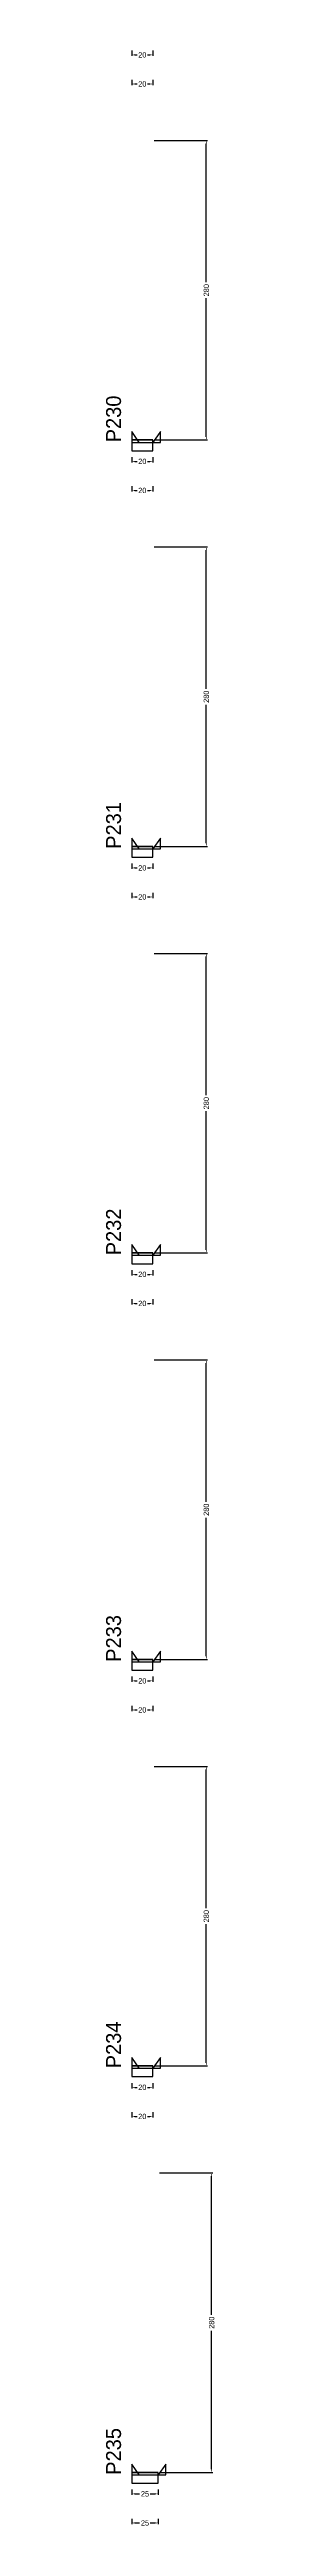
# Model space of a CAD drawing. Header units: centimetres. Extents: x -10500 to 4299, y -38766 to 295.
# Drawn here: x 3976 to 4078, y -28928 to -26613 of the extents above; entities that cross this region are included whole.
import ezdxf

# ---------------------------------------------------------------- set-up
doc = ezdxf.new("R2010")
doc.units = ezdxf.units.CM
for name, color, linetype in [('NOMENCLATURA', 7, 'Continuous'), ('SARR_2.2x10', 60, 'Continuous'), ('SARR_2.2x7', 40, 'Continuous')]:
    doc.layers.add(name, color=color, linetype=linetype)
doc.dimstyles.new('PAINEL-NOVA', dxfattribs={"dimtxt": 5, "dimasz": 3, "dimexe": 1, "dimexo": 1, "dimgap": 1, "dimtad": 1, "dimcen": 2.5, "dimazin": 3, "dimtfac": 1, "dimtmove": 0, "dimatfit": 3})

# ---------------------------------------------------------------- blocks, each defined once
blk = doc.blocks.new('_CLOSEDFILLED')
at = {"color": 0, "linetype": 'BYBLOCK'}
blk.add_solid([(-1, 0.16), (0, 0), (-1, -0.16)], dxfattribs=at)
blk = doc.blocks.new('*D1905')
for p, q in [((4000, -26613.8), (4000, -26618.8)), ((4003, -26617.8), (4005, -26617.8)), ((4015, -26617.8), (4017, -26617.8)), ((4020, -26613.8), (4020, -26618.8))]:
    blk.add_line(p, q)
at = {"layer": 'Defpoints'}
for p in [(4000, -26612.8), (4000, -26617.8), (4020, -26612.8)]:
    blk.add_point(p, dxfattribs=at)
at = {"layer": 'SARR_2.2x10', "xscale": 3, "yscale": 3, "rotation": 180}
blk.add_blockref('_CLOSEDFILLED', (4000, -26617.8), dxfattribs=at)
at = {"layer": 'SARR_2.2x10', "xscale": 3, "yscale": 3}
blk.add_blockref('_CLOSEDFILLED', (4020, -26617.8), dxfattribs=at)
at = {"layer": 'SARR_2.2x10', "insert": (4010, -26617.8), "char_height": 5, "attachment_point": 5}
blk.add_mtext('20', dxfattribs=at)
blk = doc.blocks.new('*D1910')
for p, q in [((4000, -26641), (4000, -26646)), ((4003, -26645), (4005, -26645)), ((4015, -26645), (4017, -26645)), ((4020, -26641), (4020, -26646))]:
    blk.add_line(p, q)
at = {"layer": 'Defpoints'}
for p in [(4000, -26640), (4000, -26645), (4020, -26640)]:
    blk.add_point(p, dxfattribs=at)
at = {"layer": 'SARR_2.2x10', "xscale": 3, "yscale": 3, "rotation": 180}
blk.add_blockref('_CLOSEDFILLED', (4000, -26645), dxfattribs=at)
at = {"layer": 'SARR_2.2x10', "xscale": 3, "yscale": 3}
blk.add_blockref('_CLOSEDFILLED', (4020, -26645), dxfattribs=at)
at = {"layer": 'SARR_2.2x10', "insert": (4010, -26645), "char_height": 5, "attachment_point": 5}
blk.add_mtext('20', dxfattribs=at)
blk = doc.blocks.new('*D1931')
for p, q in [((4000, -26993.8), (4000, -26998.8)), ((4003, -26997.8), (4005, -26997.8)), ((4015, -26997.8), (4017, -26997.8)), ((4020, -26993.8), (4020, -26998.8))]:
    blk.add_line(p, q)
at = {"layer": 'Defpoints'}
for p in [(4000, -26992.8), (4000, -26997.8), (4020, -26992.8)]:
    blk.add_point(p, dxfattribs=at)
at = {"layer": 'SARR_2.2x10', "xscale": 3, "yscale": 3, "rotation": 180}
blk.add_blockref('_CLOSEDFILLED', (4000, -26997.8), dxfattribs=at)
at = {"layer": 'SARR_2.2x10', "xscale": 3, "yscale": 3}
blk.add_blockref('_CLOSEDFILLED', (4020, -26997.8), dxfattribs=at)
at = {"layer": 'SARR_2.2x10', "insert": (4010, -26997.8), "char_height": 5, "attachment_point": 5}
blk.add_mtext('20', dxfattribs=at)
blk = doc.blocks.new('*D1932')
for p, q in [((4021, -26697.8), (4071, -26697.8)), ((4070, -26830.3), (4070, -26700.8)), ((4070, -26974.8), (4070, -26845.3)), ((4021, -26977.8), (4071, -26977.8))]:
    blk.add_line(p, q)
at = {"layer": 'Defpoints'}
for p in [(4020, -26697.8), (4020, -26977.8), (4070, -26977.8)]:
    blk.add_point(p, dxfattribs=at)
at = {"layer": 'SARR_2.2x10', "xscale": 3, "yscale": 3}
for p, rotation in [((4070, -26697.8), 90), ((4070, -26977.8), 270)]:
    blk.add_blockref('_CLOSEDFILLED', p, dxfattribs=dict(at, rotation=rotation))
at = {"layer": 'SARR_2.2x10', "insert": (4070, -26837.8), "char_height": 5, "attachment_point": 5, "rotation": 90}
blk.add_mtext('280', dxfattribs=at)
blk = doc.blocks.new('*D1933')
for p, q in [((4021, -26697.8), (4071, -26697.8)), ((4070, -26830.3), (4070, -26700.8)), ((4070, -26974.8), (4070, -26845.3)), ((4021, -26977.8), (4071, -26977.8))]:
    blk.add_line(p, q)
at = {"layer": 'Defpoints'}
for p in [(4020, -26697.8), (4020, -26977.8), (4070, -26977.8)]:
    blk.add_point(p, dxfattribs=at)
at = {"layer": 'SARR_2.2x10', "xscale": 3, "yscale": 3}
for p, rotation in [((4070, -26697.8), 90), ((4070, -26977.8), 270)]:
    blk.add_blockref('_CLOSEDFILLED', p, dxfattribs=dict(at, rotation=rotation))
at = {"layer": 'SARR_2.2x10', "insert": (4070, -26837.8), "char_height": 5, "attachment_point": 5, "rotation": 90}
blk.add_mtext('280', dxfattribs=at)
blk = doc.blocks.new('*D1934')
for p, q in [((4021, -26697.8), (4071, -26697.8)), ((4070, -26830.3), (4070, -26700.8)), ((4070, -26974.8), (4070, -26845.3)), ((4021, -26977.8), (4071, -26977.8))]:
    blk.add_line(p, q)
at = {"layer": 'Defpoints'}
for p in [(4020, -26697.8), (4020, -26977.8), (4070, -26977.8)]:
    blk.add_point(p, dxfattribs=at)
at = {"layer": 'SARR_2.2x10', "xscale": 3, "yscale": 3}
for p, rotation in [((4070, -26697.8), 90), ((4070, -26977.8), 270)]:
    blk.add_blockref('_CLOSEDFILLED', p, dxfattribs=dict(at, rotation=rotation))
at = {"layer": 'SARR_2.2x10', "insert": (4070, -26837.8), "char_height": 5, "attachment_point": 5, "rotation": 90}
blk.add_mtext('280', dxfattribs=at)
blk = doc.blocks.new('*D1935')
for p, q in [((4021, -26697.8), (4071, -26697.8)), ((4070, -26830.3), (4070, -26700.8)), ((4070, -26974.8), (4070, -26845.3)), ((4021, -26977.8), (4071, -26977.8))]:
    blk.add_line(p, q)
at = {"layer": 'Defpoints'}
for p in [(4020, -26697.8), (4020, -26977.8), (4070, -26977.8)]:
    blk.add_point(p, dxfattribs=at)
at = {"layer": 'SARR_2.2x10', "xscale": 3, "yscale": 3}
for p, rotation in [((4070, -26697.8), 90), ((4070, -26977.8), 270)]:
    blk.add_blockref('_CLOSEDFILLED', p, dxfattribs=dict(at, rotation=rotation))
at = {"layer": 'SARR_2.2x10', "insert": (4070, -26837.8), "char_height": 5, "attachment_point": 5, "rotation": 90}
blk.add_mtext('280', dxfattribs=at)
blk = doc.blocks.new('*D1936')
for p, q in [((4000, -27021), (4000, -27026)), ((4020, -27021), (4020, -27026)), ((4003, -27025), (4005, -27025)), ((4015, -27025), (4017, -27025))]:
    blk.add_line(p, q)
at = {"layer": 'Defpoints'}
for p in [(4000, -27020), (4020, -27020), (4000, -27025)]:
    blk.add_point(p, dxfattribs=at)
at = {"layer": 'SARR_2.2x10', "xscale": 3, "yscale": 3, "rotation": 180}
blk.add_blockref('_CLOSEDFILLED', (4000, -27025), dxfattribs=at)
at = {"layer": 'SARR_2.2x10', "xscale": 3, "yscale": 3}
blk.add_blockref('_CLOSEDFILLED', (4020, -27025), dxfattribs=at)
at = {"layer": 'SARR_2.2x10', "insert": (4010, -27025), "char_height": 5, "attachment_point": 5}
blk.add_mtext('20', dxfattribs=at)
blk = doc.blocks.new('GRA-E')
at = {"layer": 'SARR_2.2x7'}
blk.add_lwpolyline([(0, 0), (7, 0), (0, 10)], close=True, dxfattribs=at)
blk = doc.blocks.new('GRA-D')
at = {"layer": 'SARR_2.2x7'}
blk.add_lwpolyline([(0, 0), (7, 0), (7, 10)], close=True, dxfattribs=at)
blk = doc.blocks.new('*D1957')
for p, q in [((4000, -27373.8), (4000, -27378.8)), ((4003, -27377.8), (4005, -27377.8)), ((4015, -27377.8), (4017, -27377.8)), ((4020, -27373.8), (4020, -27378.8))]:
    blk.add_line(p, q)
at = {"layer": 'Defpoints'}
for p in [(4000, -27372.8), (4000, -27377.8), (4020, -27372.8)]:
    blk.add_point(p, dxfattribs=at)
at = {"layer": 'SARR_2.2x10', "xscale": 3, "yscale": 3, "rotation": 180}
blk.add_blockref('_CLOSEDFILLED', (4000, -27377.8), dxfattribs=at)
at = {"layer": 'SARR_2.2x10', "xscale": 3, "yscale": 3}
blk.add_blockref('_CLOSEDFILLED', (4020, -27377.8), dxfattribs=at)
at = {"layer": 'SARR_2.2x10', "insert": (4010, -27377.8), "char_height": 5, "attachment_point": 5}
blk.add_mtext('20', dxfattribs=at)
blk = doc.blocks.new('*D1958')
for p, q in [((4021, -27077.8), (4071, -27077.8)), ((4070, -27210.3), (4070, -27080.8)), ((4070, -27354.8), (4070, -27225.3)), ((4021, -27357.8), (4071, -27357.8))]:
    blk.add_line(p, q)
at = {"layer": 'Defpoints'}
for p in [(4020, -27077.8), (4020, -27357.8), (4070, -27357.8)]:
    blk.add_point(p, dxfattribs=at)
at = {"layer": 'SARR_2.2x10', "xscale": 3, "yscale": 3}
for p, rotation in [((4070, -27077.8), 90), ((4070, -27357.8), 270)]:
    blk.add_blockref('_CLOSEDFILLED', p, dxfattribs=dict(at, rotation=rotation))
at = {"layer": 'SARR_2.2x10', "insert": (4070, -27217.8), "char_height": 5, "attachment_point": 5, "rotation": 90}
blk.add_mtext('280', dxfattribs=at)
blk = doc.blocks.new('*D1959')
for p, q in [((4021, -27077.8), (4071, -27077.8)), ((4070, -27210.3), (4070, -27080.8)), ((4070, -27354.8), (4070, -27225.3)), ((4021, -27357.8), (4071, -27357.8))]:
    blk.add_line(p, q)
at = {"layer": 'Defpoints'}
for p in [(4020, -27077.8), (4020, -27357.8), (4070, -27357.8)]:
    blk.add_point(p, dxfattribs=at)
at = {"layer": 'SARR_2.2x10', "xscale": 3, "yscale": 3}
for p, rotation in [((4070, -27077.8), 90), ((4070, -27357.8), 270)]:
    blk.add_blockref('_CLOSEDFILLED', p, dxfattribs=dict(at, rotation=rotation))
at = {"layer": 'SARR_2.2x10', "insert": (4070, -27217.8), "char_height": 5, "attachment_point": 5, "rotation": 90}
blk.add_mtext('280', dxfattribs=at)
blk = doc.blocks.new('*D1960')
for p, q in [((4021, -27077.8), (4071, -27077.8)), ((4070, -27210.3), (4070, -27080.8)), ((4070, -27354.8), (4070, -27225.3)), ((4021, -27357.8), (4071, -27357.8))]:
    blk.add_line(p, q)
at = {"layer": 'Defpoints'}
for p in [(4020, -27077.8), (4020, -27357.8), (4070, -27357.8)]:
    blk.add_point(p, dxfattribs=at)
at = {"layer": 'SARR_2.2x10', "xscale": 3, "yscale": 3}
for p, rotation in [((4070, -27077.8), 90), ((4070, -27357.8), 270)]:
    blk.add_blockref('_CLOSEDFILLED', p, dxfattribs=dict(at, rotation=rotation))
at = {"layer": 'SARR_2.2x10', "insert": (4070, -27217.8), "char_height": 5, "attachment_point": 5, "rotation": 90}
blk.add_mtext('280', dxfattribs=at)
blk = doc.blocks.new('*D1961')
for p, q in [((4021, -27077.8), (4071, -27077.8)), ((4070, -27210.3), (4070, -27080.8)), ((4070, -27354.8), (4070, -27225.3)), ((4021, -27357.8), (4071, -27357.8))]:
    blk.add_line(p, q)
at = {"layer": 'Defpoints'}
for p in [(4020, -27077.8), (4020, -27357.8), (4070, -27357.8)]:
    blk.add_point(p, dxfattribs=at)
at = {"layer": 'SARR_2.2x10', "xscale": 3, "yscale": 3}
for p, rotation in [((4070, -27077.8), 90), ((4070, -27357.8), 270)]:
    blk.add_blockref('_CLOSEDFILLED', p, dxfattribs=dict(at, rotation=rotation))
at = {"layer": 'SARR_2.2x10', "insert": (4070, -27217.8), "char_height": 5, "attachment_point": 5, "rotation": 90}
blk.add_mtext('280', dxfattribs=at)
blk = doc.blocks.new('*D1962')
for p, q in [((4000, -27401), (4000, -27406)), ((4003, -27405), (4005, -27405)), ((4015, -27405), (4017, -27405)), ((4020, -27401), (4020, -27406))]:
    blk.add_line(p, q)
at = {"layer": 'Defpoints'}
for p in [(4000, -27400), (4000, -27405), (4020, -27400)]:
    blk.add_point(p, dxfattribs=at)
at = {"layer": 'SARR_2.2x10', "xscale": 3, "yscale": 3, "rotation": 180}
blk.add_blockref('_CLOSEDFILLED', (4000, -27405), dxfattribs=at)
at = {"layer": 'SARR_2.2x10', "xscale": 3, "yscale": 3}
blk.add_blockref('_CLOSEDFILLED', (4020, -27405), dxfattribs=at)
at = {"layer": 'SARR_2.2x10', "insert": (4010, -27405), "char_height": 5, "attachment_point": 5}
blk.add_mtext('20', dxfattribs=at)
blk = doc.blocks.new('*D1983')
for p, q in [((4000, -27753.8), (4000, -27758.8)), ((4003, -27757.8), (4005, -27757.8)), ((4015, -27757.8), (4017, -27757.8)), ((4020, -27753.8), (4020, -27758.8))]:
    blk.add_line(p, q)
at = {"layer": 'Defpoints'}
for p in [(4000, -27752.8), (4000, -27757.8), (4020, -27752.8)]:
    blk.add_point(p, dxfattribs=at)
at = {"layer": 'SARR_2.2x10', "xscale": 3, "yscale": 3, "rotation": 180}
blk.add_blockref('_CLOSEDFILLED', (4000, -27757.8), dxfattribs=at)
at = {"layer": 'SARR_2.2x10', "xscale": 3, "yscale": 3}
blk.add_blockref('_CLOSEDFILLED', (4020, -27757.8), dxfattribs=at)
at = {"layer": 'SARR_2.2x10', "insert": (4010, -27757.8), "char_height": 5, "attachment_point": 5}
blk.add_mtext('20', dxfattribs=at)
blk = doc.blocks.new('*D1984')
for p, q in [((4021, -27457.8), (4071, -27457.8)), ((4070, -27590.3), (4070, -27460.8)), ((4070, -27734.8), (4070, -27605.3)), ((4021, -27737.8), (4071, -27737.8))]:
    blk.add_line(p, q)
at = {"layer": 'Defpoints'}
for p in [(4020, -27457.8), (4020, -27737.8), (4070, -27737.8)]:
    blk.add_point(p, dxfattribs=at)
at = {"layer": 'SARR_2.2x10', "xscale": 3, "yscale": 3}
for p, rotation in [((4070, -27457.8), 90), ((4070, -27737.8), 270)]:
    blk.add_blockref('_CLOSEDFILLED', p, dxfattribs=dict(at, rotation=rotation))
at = {"layer": 'SARR_2.2x10', "insert": (4070, -27597.8), "char_height": 5, "attachment_point": 5, "rotation": 90}
blk.add_mtext('280', dxfattribs=at)
blk = doc.blocks.new('*D1985')
for p, q in [((4021, -27457.8), (4071, -27457.8)), ((4070, -27590.3), (4070, -27460.8)), ((4070, -27734.8), (4070, -27605.3)), ((4021, -27737.8), (4071, -27737.8))]:
    blk.add_line(p, q)
at = {"layer": 'Defpoints'}
for p in [(4020, -27457.8), (4020, -27737.8), (4070, -27737.8)]:
    blk.add_point(p, dxfattribs=at)
at = {"layer": 'SARR_2.2x10', "xscale": 3, "yscale": 3}
for p, rotation in [((4070, -27457.8), 90), ((4070, -27737.8), 270)]:
    blk.add_blockref('_CLOSEDFILLED', p, dxfattribs=dict(at, rotation=rotation))
at = {"layer": 'SARR_2.2x10', "insert": (4070, -27597.8), "char_height": 5, "attachment_point": 5, "rotation": 90}
blk.add_mtext('280', dxfattribs=at)
blk = doc.blocks.new('*D1986')
for p, q in [((4021, -27457.8), (4071, -27457.8)), ((4070, -27590.3), (4070, -27460.8)), ((4070, -27734.8), (4070, -27605.3)), ((4021, -27737.8), (4071, -27737.8))]:
    blk.add_line(p, q)
at = {"layer": 'Defpoints'}
for p in [(4020, -27457.8), (4020, -27737.8), (4070, -27737.8)]:
    blk.add_point(p, dxfattribs=at)
at = {"layer": 'SARR_2.2x10', "xscale": 3, "yscale": 3}
for p, rotation in [((4070, -27457.8), 90), ((4070, -27737.8), 270)]:
    blk.add_blockref('_CLOSEDFILLED', p, dxfattribs=dict(at, rotation=rotation))
at = {"layer": 'SARR_2.2x10', "insert": (4070, -27597.8), "char_height": 5, "attachment_point": 5, "rotation": 90}
blk.add_mtext('280', dxfattribs=at)
blk = doc.blocks.new('*D1987')
for p, q in [((4021, -27457.8), (4071, -27457.8)), ((4070, -27590.3), (4070, -27460.8)), ((4070, -27734.8), (4070, -27605.3)), ((4021, -27737.8), (4071, -27737.8))]:
    blk.add_line(p, q)
at = {"layer": 'Defpoints'}
for p in [(4020, -27457.8), (4020, -27737.8), (4070, -27737.8)]:
    blk.add_point(p, dxfattribs=at)
at = {"layer": 'SARR_2.2x10', "xscale": 3, "yscale": 3}
for p, rotation in [((4070, -27457.8), 90), ((4070, -27737.8), 270)]:
    blk.add_blockref('_CLOSEDFILLED', p, dxfattribs=dict(at, rotation=rotation))
at = {"layer": 'SARR_2.2x10', "insert": (4070, -27597.8), "char_height": 5, "attachment_point": 5, "rotation": 90}
blk.add_mtext('280', dxfattribs=at)
blk = doc.blocks.new('*D1988')
for p, q in [((4000, -27781), (4000, -27786)), ((4003, -27785), (4005, -27785)), ((4015, -27785), (4017, -27785)), ((4020, -27781), (4020, -27786))]:
    blk.add_line(p, q)
at = {"layer": 'Defpoints'}
for p in [(4000, -27780), (4000, -27785), (4020, -27780)]:
    blk.add_point(p, dxfattribs=at)
at = {"layer": 'SARR_2.2x10', "xscale": 3, "yscale": 3, "rotation": 180}
blk.add_blockref('_CLOSEDFILLED', (4000, -27785), dxfattribs=at)
at = {"layer": 'SARR_2.2x10', "xscale": 3, "yscale": 3}
blk.add_blockref('_CLOSEDFILLED', (4020, -27785), dxfattribs=at)
at = {"layer": 'SARR_2.2x10', "insert": (4010, -27785), "char_height": 5, "attachment_point": 5}
blk.add_mtext('20', dxfattribs=at)
blk = doc.blocks.new('*D2009')
for p, q in [((4000, -28133.8), (4000, -28138.8)), ((4003, -28137.8), (4005, -28137.8)), ((4015, -28137.8), (4017, -28137.8)), ((4020, -28133.8), (4020, -28138.8))]:
    blk.add_line(p, q)
at = {"layer": 'Defpoints'}
for p in [(4000, -28132.8), (4020, -28132.8), (4000, -28137.8)]:
    blk.add_point(p, dxfattribs=at)
at = {"layer": 'SARR_2.2x10', "xscale": 3, "yscale": 3, "rotation": 180}
blk.add_blockref('_CLOSEDFILLED', (4000, -28137.8), dxfattribs=at)
at = {"layer": 'SARR_2.2x10', "xscale": 3, "yscale": 3}
blk.add_blockref('_CLOSEDFILLED', (4020, -28137.8), dxfattribs=at)
at = {"layer": 'SARR_2.2x10', "insert": (4010, -28137.8), "char_height": 5, "attachment_point": 5}
blk.add_mtext('20', dxfattribs=at)
blk = doc.blocks.new('*D2010')
for p, q in [((4021, -27837.8), (4071, -27837.8)), ((4070, -27970.3), (4070, -27840.8)), ((4070, -28114.8), (4070, -27985.3)), ((4021, -28117.8), (4071, -28117.8))]:
    blk.add_line(p, q)
at = {"layer": 'Defpoints'}
for p in [(4020, -27837.8), (4020, -28117.8), (4070, -28117.8)]:
    blk.add_point(p, dxfattribs=at)
at = {"layer": 'SARR_2.2x10', "xscale": 3, "yscale": 3}
for p, rotation in [((4070, -27837.8), 90), ((4070, -28117.8), 270)]:
    blk.add_blockref('_CLOSEDFILLED', p, dxfattribs=dict(at, rotation=rotation))
at = {"layer": 'SARR_2.2x10', "insert": (4070, -27977.8), "char_height": 5, "attachment_point": 5, "rotation": 90}
blk.add_mtext('280', dxfattribs=at)
blk = doc.blocks.new('*D2011')
for p, q in [((4021, -27837.8), (4071, -27837.8)), ((4070, -27970.3), (4070, -27840.8)), ((4070, -28114.8), (4070, -27985.3)), ((4021, -28117.8), (4071, -28117.8))]:
    blk.add_line(p, q)
at = {"layer": 'Defpoints'}
for p in [(4020, -27837.8), (4020, -28117.8), (4070, -28117.8)]:
    blk.add_point(p, dxfattribs=at)
at = {"layer": 'SARR_2.2x10', "xscale": 3, "yscale": 3}
for p, rotation in [((4070, -27837.8), 90), ((4070, -28117.8), 270)]:
    blk.add_blockref('_CLOSEDFILLED', p, dxfattribs=dict(at, rotation=rotation))
at = {"layer": 'SARR_2.2x10', "insert": (4070, -27977.8), "char_height": 5, "attachment_point": 5, "rotation": 90}
blk.add_mtext('280', dxfattribs=at)
blk = doc.blocks.new('*D2012')
for p, q in [((4021, -27837.8), (4071, -27837.8)), ((4070, -27970.3), (4070, -27840.8)), ((4070, -28114.8), (4070, -27985.3)), ((4021, -28117.8), (4071, -28117.8))]:
    blk.add_line(p, q)
at = {"layer": 'Defpoints'}
for p in [(4020, -27837.8), (4020, -28117.8), (4070, -28117.8)]:
    blk.add_point(p, dxfattribs=at)
at = {"layer": 'SARR_2.2x10', "xscale": 3, "yscale": 3}
for p, rotation in [((4070, -27837.8), 90), ((4070, -28117.8), 270)]:
    blk.add_blockref('_CLOSEDFILLED', p, dxfattribs=dict(at, rotation=rotation))
at = {"layer": 'SARR_2.2x10', "insert": (4070, -27977.8), "char_height": 5, "attachment_point": 5, "rotation": 90}
blk.add_mtext('280', dxfattribs=at)
blk = doc.blocks.new('*D2013')
for p, q in [((4021, -27837.8), (4071, -27837.8)), ((4070, -27970.3), (4070, -27840.8)), ((4070, -28114.8), (4070, -27985.3)), ((4021, -28117.8), (4071, -28117.8))]:
    blk.add_line(p, q)
at = {"layer": 'Defpoints'}
for p in [(4020, -27837.8), (4020, -28117.8), (4070, -28117.8)]:
    blk.add_point(p, dxfattribs=at)
at = {"layer": 'SARR_2.2x10', "xscale": 3, "yscale": 3}
for p, rotation in [((4070, -27837.8), 90), ((4070, -28117.8), 270)]:
    blk.add_blockref('_CLOSEDFILLED', p, dxfattribs=dict(at, rotation=rotation))
at = {"layer": 'SARR_2.2x10', "insert": (4070, -27977.8), "char_height": 5, "attachment_point": 5, "rotation": 90}
blk.add_mtext('280', dxfattribs=at)
blk = doc.blocks.new('*D2014')
for p, q in [((4000, -28161), (4000, -28166)), ((4003, -28165), (4005, -28165)), ((4015, -28165), (4017, -28165)), ((4020, -28161), (4020, -28166))]:
    blk.add_line(p, q)
at = {"layer": 'Defpoints'}
for p in [(4000, -28160), (4000, -28165), (4020, -28160)]:
    blk.add_point(p, dxfattribs=at)
at = {"layer": 'SARR_2.2x10', "xscale": 3, "yscale": 3, "rotation": 180}
blk.add_blockref('_CLOSEDFILLED', (4000, -28165), dxfattribs=at)
at = {"layer": 'SARR_2.2x10', "xscale": 3, "yscale": 3}
blk.add_blockref('_CLOSEDFILLED', (4020, -28165), dxfattribs=at)
at = {"layer": 'SARR_2.2x10', "insert": (4010, -28165), "char_height": 5, "attachment_point": 5}
blk.add_mtext('20', dxfattribs=at)
blk = doc.blocks.new('*D2035')
for p, q in [((4000, -28513.8), (4000, -28518.8)), ((4003, -28517.8), (4005, -28517.8)), ((4015, -28517.8), (4017, -28517.8)), ((4020, -28513.8), (4020, -28518.8))]:
    blk.add_line(p, q)
at = {"layer": 'Defpoints'}
for p in [(4000, -28512.8), (4000, -28517.8), (4020, -28512.8)]:
    blk.add_point(p, dxfattribs=at)
at = {"layer": 'SARR_2.2x10', "xscale": 3, "yscale": 3, "rotation": 180}
blk.add_blockref('_CLOSEDFILLED', (4000, -28517.8), dxfattribs=at)
at = {"layer": 'SARR_2.2x10', "xscale": 3, "yscale": 3}
blk.add_blockref('_CLOSEDFILLED', (4020, -28517.8), dxfattribs=at)
at = {"layer": 'SARR_2.2x10', "insert": (4010, -28517.8), "char_height": 5, "attachment_point": 5}
blk.add_mtext('20', dxfattribs=at)
blk = doc.blocks.new('*D2036')
for p, q in [((4021, -28217.8), (4071, -28217.8)), ((4070, -28350.3), (4070, -28220.8)), ((4070, -28494.8), (4070, -28365.3)), ((4021, -28497.8), (4071, -28497.8))]:
    blk.add_line(p, q)
at = {"layer": 'Defpoints'}
for p in [(4020, -28217.8), (4020, -28497.8), (4070, -28497.8)]:
    blk.add_point(p, dxfattribs=at)
at = {"layer": 'SARR_2.2x10', "xscale": 3, "yscale": 3}
for p, rotation in [((4070, -28217.8), 90), ((4070, -28497.8), 270)]:
    blk.add_blockref('_CLOSEDFILLED', p, dxfattribs=dict(at, rotation=rotation))
at = {"layer": 'SARR_2.2x10', "insert": (4070, -28357.8), "char_height": 5, "attachment_point": 5, "rotation": 90}
blk.add_mtext('280', dxfattribs=at)
blk = doc.blocks.new('*D2037')
for p, q in [((4021, -28217.8), (4071, -28217.8)), ((4070, -28350.3), (4070, -28220.8)), ((4070, -28494.8), (4070, -28365.3)), ((4021, -28497.8), (4071, -28497.8))]:
    blk.add_line(p, q)
at = {"layer": 'Defpoints'}
for p in [(4020, -28217.8), (4020, -28497.8), (4070, -28497.8)]:
    blk.add_point(p, dxfattribs=at)
at = {"layer": 'SARR_2.2x10', "xscale": 3, "yscale": 3}
for p, rotation in [((4070, -28217.8), 90), ((4070, -28497.8), 270)]:
    blk.add_blockref('_CLOSEDFILLED', p, dxfattribs=dict(at, rotation=rotation))
at = {"layer": 'SARR_2.2x10', "insert": (4070, -28357.8), "char_height": 5, "attachment_point": 5, "rotation": 90}
blk.add_mtext('280', dxfattribs=at)
blk = doc.blocks.new('*D2038')
for p, q in [((4021, -28217.8), (4071, -28217.8)), ((4070, -28350.3), (4070, -28220.8)), ((4070, -28494.8), (4070, -28365.3)), ((4021, -28497.8), (4071, -28497.8))]:
    blk.add_line(p, q)
at = {"layer": 'Defpoints'}
for p in [(4020, -28217.8), (4020, -28497.8), (4070, -28497.8)]:
    blk.add_point(p, dxfattribs=at)
at = {"layer": 'SARR_2.2x10', "xscale": 3, "yscale": 3}
for p, rotation in [((4070, -28217.8), 90), ((4070, -28497.8), 270)]:
    blk.add_blockref('_CLOSEDFILLED', p, dxfattribs=dict(at, rotation=rotation))
at = {"layer": 'SARR_2.2x10', "insert": (4070, -28357.8), "char_height": 5, "attachment_point": 5, "rotation": 90}
blk.add_mtext('280', dxfattribs=at)
blk = doc.blocks.new('*D2039')
for p, q in [((4021, -28217.8), (4071, -28217.8)), ((4070, -28350.3), (4070, -28220.8)), ((4070, -28494.8), (4070, -28365.3)), ((4021, -28497.8), (4071, -28497.8))]:
    blk.add_line(p, q)
at = {"layer": 'Defpoints'}
for p in [(4020, -28217.8), (4020, -28497.8), (4070, -28497.8)]:
    blk.add_point(p, dxfattribs=at)
at = {"layer": 'SARR_2.2x10', "xscale": 3, "yscale": 3}
for p, rotation in [((4070, -28217.8), 90), ((4070, -28497.8), 270)]:
    blk.add_blockref('_CLOSEDFILLED', p, dxfattribs=dict(at, rotation=rotation))
at = {"layer": 'SARR_2.2x10', "insert": (4070, -28357.8), "char_height": 5, "attachment_point": 5, "rotation": 90}
blk.add_mtext('280', dxfattribs=at)
blk = doc.blocks.new('*D2040')
for p, q in [((4000, -28541), (4000, -28546)), ((4003, -28545), (4005, -28545)), ((4015, -28545), (4017, -28545)), ((4020, -28541), (4020, -28546))]:
    blk.add_line(p, q)
at = {"layer": 'Defpoints'}
for p in [(4000, -28540), (4000, -28545), (4020, -28540)]:
    blk.add_point(p, dxfattribs=at)
at = {"layer": 'SARR_2.2x10', "xscale": 3, "yscale": 3, "rotation": 180}
blk.add_blockref('_CLOSEDFILLED', (4000, -28545), dxfattribs=at)
at = {"layer": 'SARR_2.2x10', "xscale": 3, "yscale": 3}
blk.add_blockref('_CLOSEDFILLED', (4020, -28545), dxfattribs=at)
at = {"layer": 'SARR_2.2x10', "insert": (4010, -28545), "char_height": 5, "attachment_point": 5}
blk.add_mtext('20', dxfattribs=at)
blk = doc.blocks.new('*D2061')
for p, q in [((4000, -28893.8), (4000, -28898.8)), ((4025, -28893.8), (4025, -28898.8)), ((4003, -28897.8), (4007.5, -28897.8)), ((4017.5, -28897.8), (4022, -28897.8))]:
    blk.add_line(p, q)
at = {"layer": 'Defpoints'}
for p in [(4000, -28892.8), (4025, -28892.8), (4000, -28897.8)]:
    blk.add_point(p, dxfattribs=at)
at = {"layer": 'SARR_2.2x10', "xscale": 3, "yscale": 3, "rotation": 180}
blk.add_blockref('_CLOSEDFILLED', (4000, -28897.8), dxfattribs=at)
at = {"layer": 'SARR_2.2x10', "xscale": 3, "yscale": 3}
blk.add_blockref('_CLOSEDFILLED', (4025, -28897.8), dxfattribs=at)
at = {"layer": 'SARR_2.2x10', "insert": (4012.5, -28897.8), "char_height": 5, "attachment_point": 5}
blk.add_mtext('25', dxfattribs=at)
blk = doc.blocks.new('*D2062')
for p, q in [((4026, -28597.8), (4076, -28597.8)), ((4075, -28730.3), (4075, -28600.8)), ((4075, -28874.8), (4075, -28745.3)), ((4026, -28877.8), (4076, -28877.8))]:
    blk.add_line(p, q)
at = {"layer": 'Defpoints'}
for p in [(4025, -28597.8), (4025, -28877.8), (4075, -28877.8)]:
    blk.add_point(p, dxfattribs=at)
at = {"layer": 'SARR_2.2x10', "xscale": 3, "yscale": 3}
for p, rotation in [((4075, -28597.8), 90), ((4075, -28877.8), 270)]:
    blk.add_blockref('_CLOSEDFILLED', p, dxfattribs=dict(at, rotation=rotation))
at = {"layer": 'SARR_2.2x10', "insert": (4075, -28737.8), "char_height": 5, "attachment_point": 5, "rotation": 90}
blk.add_mtext('280', dxfattribs=at)
blk = doc.blocks.new('*D2063')
for p, q in [((4026, -28597.8), (4076, -28597.8)), ((4075, -28730.3), (4075, -28600.8)), ((4075, -28874.8), (4075, -28745.3)), ((4026, -28877.8), (4076, -28877.8))]:
    blk.add_line(p, q)
at = {"layer": 'Defpoints'}
for p in [(4025, -28597.8), (4025, -28877.8), (4075, -28877.8)]:
    blk.add_point(p, dxfattribs=at)
at = {"layer": 'SARR_2.2x10', "xscale": 3, "yscale": 3}
for p, rotation in [((4075, -28597.8), 90), ((4075, -28877.8), 270)]:
    blk.add_blockref('_CLOSEDFILLED', p, dxfattribs=dict(at, rotation=rotation))
at = {"layer": 'SARR_2.2x10', "insert": (4075, -28737.8), "char_height": 5, "attachment_point": 5, "rotation": 90}
blk.add_mtext('280', dxfattribs=at)
blk = doc.blocks.new('*D2064')
for p, q in [((4026, -28597.8), (4076, -28597.8)), ((4075, -28730.3), (4075, -28600.8)), ((4075, -28874.8), (4075, -28745.3)), ((4026, -28877.8), (4076, -28877.8))]:
    blk.add_line(p, q)
at = {"layer": 'Defpoints'}
for p in [(4025, -28597.8), (4025, -28877.8), (4075, -28877.8)]:
    blk.add_point(p, dxfattribs=at)
at = {"layer": 'SARR_2.2x10', "xscale": 3, "yscale": 3}
for p, rotation in [((4075, -28597.8), 90), ((4075, -28877.8), 270)]:
    blk.add_blockref('_CLOSEDFILLED', p, dxfattribs=dict(at, rotation=rotation))
at = {"layer": 'SARR_2.2x10', "insert": (4075, -28737.8), "char_height": 5, "attachment_point": 5, "rotation": 90}
blk.add_mtext('280', dxfattribs=at)
blk = doc.blocks.new('*D2065')
for p, q in [((4026, -28597.8), (4076, -28597.8)), ((4075, -28730.3), (4075, -28600.8)), ((4075, -28874.8), (4075, -28745.3)), ((4026, -28877.8), (4076, -28877.8))]:
    blk.add_line(p, q)
at = {"layer": 'Defpoints'}
for p in [(4025, -28597.8), (4025, -28877.8), (4075, -28877.8)]:
    blk.add_point(p, dxfattribs=at)
at = {"layer": 'SARR_2.2x10', "xscale": 3, "yscale": 3}
for p, rotation in [((4075, -28597.8), 90), ((4075, -28877.8), 270)]:
    blk.add_blockref('_CLOSEDFILLED', p, dxfattribs=dict(at, rotation=rotation))
at = {"layer": 'SARR_2.2x10', "insert": (4075, -28737.8), "char_height": 5, "attachment_point": 5, "rotation": 90}
blk.add_mtext('280', dxfattribs=at)
blk = doc.blocks.new('*D2066')
for p, q in [((4000, -28921), (4000, -28926)), ((4003, -28925), (4007.5, -28925)), ((4017.5, -28925), (4022, -28925)), ((4025, -28921), (4025, -28926))]:
    blk.add_line(p, q)
at = {"layer": 'Defpoints'}
for p in [(4000, -28920), (4025, -28920), (4000, -28925)]:
    blk.add_point(p, dxfattribs=at)
at = {"layer": 'SARR_2.2x10', "xscale": 3, "yscale": 3, "rotation": 180}
blk.add_blockref('_CLOSEDFILLED', (4000, -28925), dxfattribs=at)
at = {"layer": 'SARR_2.2x10', "xscale": 3, "yscale": 3}
blk.add_blockref('_CLOSEDFILLED', (4025, -28925), dxfattribs=at)
at = {"layer": 'SARR_2.2x10', "insert": (4012.5, -28925), "char_height": 5, "attachment_point": 5}
blk.add_mtext('25', dxfattribs=at)

msp = doc.modelspace()

# ---------------------------------------------------------------- linework, layer by layer
at = {"layer": 'SARR_2.2x10'}
for p, q in [((4020, -26977.8), (4000, -26977.8)), ((4000, -26977.8), (4000, -26987.8)), ((4000, -26987.8), (4020, -26987.8)), ((4020, -26987.8), (4020, -26977.8)), ((4020, -27357.8), (4000, -27357.8)), ((4000, -27357.8), (4000, -27367.8)), ((4000, -27367.8), (4020, -27367.8)), ((4020, -27367.8), (4020, -27357.8)), ((4020, -27737.8), (4000, -27737.8)), ((4000, -27737.8), (4000, -27747.8)), ((4020, -27747.8), (4020, -27737.8)), ((4000, -27747.8), (4020, -27747.8)), ((4020, -28117.8), (4000, -28117.8)), ((4000, -28117.8), (4000, -28127.8)), ((4000, -28127.8), (4020, -28127.8)), ((4020, -28127.8), (4020, -28117.8)), ((4020, -28497.8), (4000, -28497.8)), ((4000, -28497.8), (4000, -28507.8)), ((4020, -28507.8), (4020, -28497.8)), ((4000, -28507.8), (4020, -28507.8)), ((4025, -28877.8), (4000, -28877.8)), ((4000, -28877.8), (4000, -28887.8)), ((4000, -28887.8), (4025, -28887.8)), ((4025, -28887.8), (4025, -28877.8))]:
    msp.add_line(p, q, dxfattribs=at)
at = {"layer": 'SARR_2.2x7'}
for p, q in [((4020, -26977.8), (4000, -26977.8)), ((4000, -26977.8), (4000, -26980)), ((4000, -26977.8), (4007, -26977.8)), ((4000, -26977.8), (4007, -26977.8)), ((4000, -26977.8), (4007, -26977.8)), ((4000, -26977.8), (4007, -26977.8)), ((4000, -26980), (4020, -26980)), ((4007, -26977.8), (4020, -26977.8)), ((4007, -26977.8), (4020, -26977.8)), ((4007, -26977.8), (4020, -26977.8)), ((4007, -26977.8), (4020, -26977.8)), ((4020, -26980), (4020, -26977.8)), ((4020, -27357.8), (4000, -27357.8)), ((4000, -27357.8), (4000, -27360)), ((4000, -27357.8), (4007, -27357.8)), ((4000, -27357.8), (4007, -27357.8)), ((4000, -27357.8), (4007, -27357.8)), ((4000, -27357.8), (4007, -27357.8)), ((4000, -27360), (4020, -27360)), ((4007, -27357.8), (4020, -27357.8)), ((4007, -27357.8), (4020, -27357.8)), ((4007, -27357.8), (4020, -27357.8)), ((4007, -27357.8), (4020, -27357.8)), ((4020, -27360), (4020, -27357.8)), ((4020, -27737.8), (4000, -27737.8)), ((4000, -27737.8), (4000, -27740)), ((4000, -27737.8), (4007, -27737.8)), ((4000, -27737.8), (4007, -27737.8)), ((4000, -27737.8), (4007, -27737.8)), ((4000, -27737.8), (4007, -27737.8)), ((4007, -27737.8), (4020, -27737.8)), ((4007, -27737.8), (4020, -27737.8)), ((4007, -27737.8), (4020, -27737.8)), ((4007, -27737.8), (4020, -27737.8)), ((4020, -27740), (4020, -27737.8)), ((4000, -27740), (4020, -27740)), ((4020, -28117.8), (4000, -28117.8)), ((4000, -28117.8), (4000, -28120)), ((4000, -28117.8), (4007, -28117.8)), ((4000, -28117.8), (4007, -28117.8)), ((4000, -28117.8), (4007, -28117.8)), ((4000, -28117.8), (4007, -28117.8)), ((4000, -28120), (4020, -28120)), ((4007, -28117.8), (4020, -28117.8)), ((4007, -28117.8), (4020, -28117.8)), ((4007, -28117.8), (4020, -28117.8)), ((4007, -28117.8), (4020, -28117.8)), ((4020, -28120), (4020, -28117.8)), ((4020, -28497.8), (4000, -28497.8)), ((4000, -28497.8), (4000, -28500)), ((4000, -28497.8), (4007, -28497.8)), ((4000, -28497.8), (4007, -28497.8)), ((4000, -28497.8), (4007, -28497.8)), ((4000, -28497.8), (4007, -28497.8)), ((4000, -28500), (4020, -28500)), ((4007, -28497.8), (4020, -28497.8)), ((4007, -28497.8), (4020, -28497.8)), ((4007, -28497.8), (4020, -28497.8)), ((4007, -28497.8), (4020, -28497.8)), ((4020, -28500), (4020, -28497.8)), ((4025, -28877.8), (4000, -28877.8)), ((4000, -28877.8), (4000, -28880)), ((4000, -28877.8), (4007, -28877.8)), ((4000, -28877.8), (4007, -28877.8)), ((4000, -28877.8), (4007, -28877.8)), ((4000, -28877.8), (4007, -28877.8)), ((4000, -28880), (4025, -28880)), ((4007, -28877.8), (4025, -28877.8)), ((4007, -28877.8), (4025, -28877.8)), ((4007, -28877.8), (4025, -28877.8)), ((4007, -28877.8), (4025, -28877.8)), ((4025, -28880), (4025, -28877.8))]:
    msp.add_line(p, q, dxfattribs=at)

# ---------------------------------------------------------------- block references
for name, p in [('GRA-E', (4000, -26980)), ('GRA-D', (4020, -26980)), ('GRA-E', (4000, -27360)), ('GRA-D', (4020, -27360)), ('GRA-E', (4000, -27740)), ('GRA-D', (4020, -27740)), ('GRA-E', (4000, -28120)), ('GRA-D', (4020, -28120)), ('GRA-E', (4000, -28500)), ('GRA-D', (4020, -28500)), ('GRA-E', (4000, -28880)), ('GRA-D', (4025, -28880))]:
    msp.add_blockref(name, p, dxfattribs=at)

# ---------------------------------------------------------------- texts
at = {"layer": 'NOMENCLATURA'}
for s, p in [('P230', (3990, -26980)), ('P231', (3990, -27360)), ('P232', (3990, -27740)), ('P233', (3990, -28120)), ('P234', (3990, -28500)), ('P235', (3990, -28880))]:
    msp.add_text(s, height=14, rotation=90, dxfattribs=at).set_placement(p)

# ---------------------------------------------------------------- dimensions: what is measured, and where the dimension line sits
at = {"layer": 'SARR_2.2x10'}
for base, p1, p2, picture, middle in [((4000, -26617.8), (4000, -26612.8), (4020, -26612.8), '*D1905', (4010, -26617.8)), ((4000, -26645), (4000, -26640), (4020, -26640), '*D1910', (4010, -26645)), ((4000, -26997.8), (4000, -26992.8), (4020, -26992.8), '*D1931', (4010, -26997.8)), ((4000, -27025), (4000, -27020), (4020, -27020), '*D1936', (4010, -27025)), ((4000, -27377.8), (4000, -27372.8), (4020, -27372.8), '*D1957', (4010, -27377.8)), ((4000, -27405), (4000, -27400), (4020, -27400), '*D1962', (4010, -27405)), ((4000, -27757.8), (4000, -27752.8), (4020, -27752.8), '*D1983', (4010, -27757.8)), ((4000, -27785), (4000, -27780), (4020, -27780), '*D1988', (4010, -27785)), ((4000, -28137.8), (4000, -28132.8), (4020, -28132.8), '*D2009', (4010, -28137.8)), ((4000, -28165), (4000, -28160), (4020, -28160), '*D2014', (4010, -28165)), ((4000, -28517.8), (4000, -28512.8), (4020, -28512.8), '*D2035', (4010, -28517.8)), ((4000, -28545), (4000, -28540), (4020, -28540), '*D2040', (4010, -28545)), ((4000, -28897.8), (4000, -28892.8), (4025, -28892.8), '*D2061', (4012.5, -28897.8)), ((4000, -28925), (4000, -28920), (4025, -28920), '*D2066', (4012.5, -28925))]:
    dim = msp.add_linear_dim(base=base, p1=p1, p2=p2, dimstyle='PAINEL-NOVA', dxfattribs=at)
    dim.commit()
    dim.dimension.update_dxf_attribs({"geometry": picture, "text_midpoint": middle})
for base, p1, p2, picture, middle in [((4070, -26977.8), (4020, -26977.8), (4020, -26697.8), '*D1932', (4070, -26837.8)), ((4070, -26977.8), (4020, -26977.8), (4020, -26697.8), '*D1933', (4070, -26837.8)), ((4070, -26977.8), (4020, -26977.8), (4020, -26697.8), '*D1934', (4070, -26837.8)), ((4070, -26977.8), (4020, -26977.8), (4020, -26697.8), '*D1935', (4070, -26837.8)), ((4070, -27357.8), (4020, -27357.8), (4020, -27077.8), '*D1958', (4070, -27217.8)), ((4070, -27357.8), (4020, -27357.8), (4020, -27077.8), '*D1959', (4070, -27217.8)), ((4070, -27357.8), (4020, -27357.8), (4020, -27077.8), '*D1960', (4070, -27217.8)), ((4070, -27357.8), (4020, -27357.8), (4020, -27077.8), '*D1961', (4070, -27217.8)), ((4070, -27737.8), (4020, -27737.8), (4020, -27457.8), '*D1984', (4070, -27597.8)), ((4070, -27737.8), (4020, -27737.8), (4020, -27457.8), '*D1985', (4070, -27597.8)), ((4070, -27737.8), (4020, -27737.8), (4020, -27457.8), '*D1986', (4070, -27597.8)), ((4070, -27737.8), (4020, -27737.8), (4020, -27457.8), '*D1987', (4070, -27597.8)), ((4070, -28117.8), (4020, -28117.8), (4020, -27837.8), '*D2010', (4070, -27977.8)), ((4070, -28117.8), (4020, -28117.8), (4020, -27837.8), '*D2011', (4070, -27977.8)), ((4070, -28117.8), (4020, -28117.8), (4020, -27837.8), '*D2012', (4070, -27977.8)), ((4070, -28117.8), (4020, -28117.8), (4020, -27837.8), '*D2013', (4070, -27977.8)), ((4070, -28497.8), (4020, -28497.8), (4020, -28217.8), '*D2036', (4070, -28357.8)), ((4070, -28497.8), (4020, -28497.8), (4020, -28217.8), '*D2037', (4070, -28357.8)), ((4070, -28497.8), (4020, -28497.8), (4020, -28217.8), '*D2038', (4070, -28357.8)), ((4070, -28497.8), (4020, -28497.8), (4020, -28217.8), '*D2039', (4070, -28357.8)), ((4075, -28877.8), (4025, -28877.8), (4025, -28597.8), '*D2062', (4075, -28737.8)), ((4075, -28877.8), (4025, -28877.8), (4025, -28597.8), '*D2063', (4075, -28737.8)), ((4075, -28877.8), (4025, -28877.8), (4025, -28597.8), '*D2064', (4075, -28737.8)), ((4075, -28877.8), (4025, -28877.8), (4025, -28597.8), '*D2065', (4075, -28737.8))]:
    dim = msp.add_linear_dim(base=base, p1=p1, p2=p2, angle=90, dimstyle='PAINEL-NOVA', dxfattribs=at)
    dim.commit()
    dim.dimension.update_dxf_attribs({"geometry": picture, "text_midpoint": middle})

doc.saveas('drawing.dxf')
